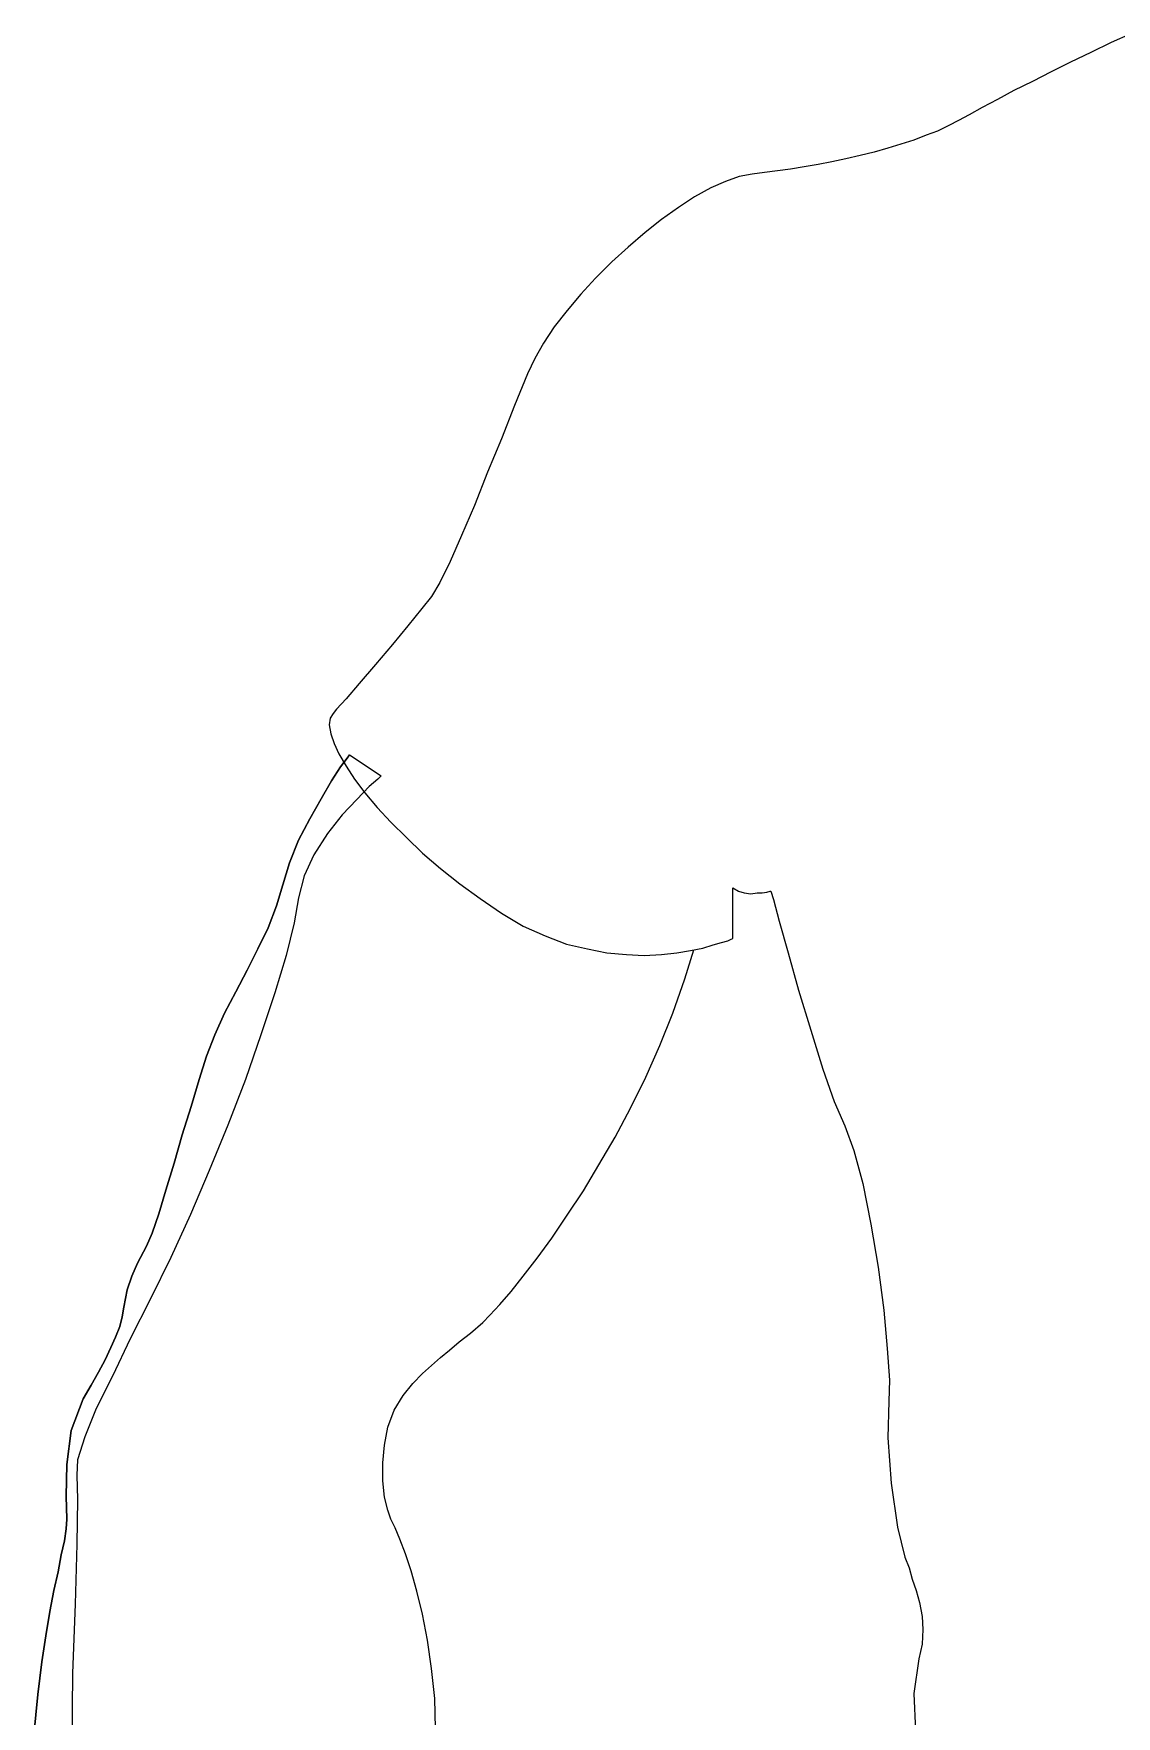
# Model space of a CAD drawing. Extents: x 331 to 443, y 88 to 267.
# Drawn here: x 344.83 to 372.85, y 197.26 to 240.79 of the extents above; entities that cross this region are included whole.
import ezdxf

# ---------------------------------------------------------------- set-up
doc = ezdxf.new("R2010")
doc.units = 0
doc.header["$LTSCALE"] = 25
doc.layers.add('1', color=7, linetype='CONTINUOUS')
doc.layers.add('7', color=7, linetype='CONTINUOUS')

msp = doc.modelspace()

# ---------------------------------------------------------------- linework, layer by layer
at = {"layer": '1', "linetype": 'CONTINUOUS'}
msp.add_lwpolyline([(344.834, 196.772), (344.939, 197.823), (345.044, 198.664), (345.149, 199.336), (345.254, 199.966), (345.359, 200.513), (345.464, 200.996), (345.548, 201.437), (345.632, 201.794), (345.674, 202.109), (345.694, 202.362), (345.674, 202.95), (345.694, 203.77), (345.8, 204.652), (346.115, 205.472), (346.325, 205.829), (346.514, 206.165), (346.683, 206.481), (346.83, 206.796), (346.955, 207.069), (347.06, 207.342), (347.123, 207.594), (347.166, 207.846), (347.25, 208.288), (347.376, 208.645), (347.523, 208.981), (347.754, 209.422), (347.902, 209.759), (348.069, 210.262), (348.258, 210.872), (348.469, 211.566), (348.679, 212.301), (348.91, 213.037), (349.12, 213.73), (349.309, 214.339), (349.519, 214.886), (349.771, 215.453), (350.066, 215.999), (350.359, 216.566), (350.633, 217.113), (350.906, 217.66), (351.116, 218.227), (351.285, 218.773), (351.452, 219.341), (351.683, 219.929), (351.978, 220.475), (352.272, 221), (352.545, 221.463), (352.776, 221.82), (352.944, 222.051), (353.007, 222.135), (353.827, 221.588), (353.743, 221.505), (353.512, 221.315), (353.196, 220.979), (352.818, 220.58), (352.44, 220.097), (352.083, 219.551), (351.83, 219.004), (351.683, 218.437), (351.578, 217.785), (351.368, 216.945), (351.074, 215.978), (350.716, 214.886), (350.318, 213.73), (349.856, 212.553), (349.372, 211.376), (348.889, 210.242), (348.384, 209.128), (347.859, 208.056), (347.333, 207.027), (346.871, 206.06), (346.451, 205.22), (346.157, 204.484), (345.968, 203.896), (345.947, 203.496), (345.968, 202.866), (345.947, 201.711), (345.905, 200.155), (345.842, 198.369), (345.821, 196.52)], dxfattribs=at)
at = {"layer": '7', "linetype": 'CONTINUOUS'}
for points in [[(373.222, 240.794), (372.718, 240.564), (372.192, 240.311), (371.667, 240.059), (371.162, 239.807), (370.679, 239.555), (370.196, 239.323), (369.775, 239.092), (369.377, 238.882), (369.04, 238.693), (368.767, 238.546), (368.515, 238.42), (368.221, 238.273), (367.926, 238.168), (367.611, 238.041), (367.275, 237.936), (366.939, 237.831), (366.582, 237.726), (366.224, 237.643), (365.846, 237.558), (365.489, 237.474), (365.132, 237.411), (364.775, 237.348), (364.417, 237.286), (364.081, 237.243), (363.745, 237.201), (363.43, 237.159), (363.093, 237.096), (362.736, 236.97), (362.358, 236.802), (361.937, 236.571), (361.517, 236.297), (361.077, 235.982), (360.656, 235.647), (360.215, 235.268), (359.795, 234.89), (359.374, 234.47), (358.996, 234.05), (358.639, 233.629), (358.302, 233.209), (358.029, 232.789), (357.798, 232.389), (357.609, 231.99), (357.273, 231.17), (356.937, 230.309), (356.58, 229.448), (356.243, 228.586), (355.907, 227.809), (355.613, 227.136), (355.34, 226.59), (355.13, 226.233), (354.878, 225.917), (354.52, 225.476), (354.121, 224.993), (353.679, 224.468), (353.259, 223.984), (352.924, 223.585), (352.671, 223.312), (352.587, 223.207), (352.503, 223.08), (352.482, 222.912), (352.524, 222.682), (352.608, 222.429), (352.734, 222.156), (352.924, 221.841), (353.134, 221.505), (353.407, 221.148), (353.722, 220.769), (354.079, 220.391), (354.478, 219.992), (354.898, 219.592), (355.361, 219.194), (355.865, 218.794), (356.39, 218.415), (356.937, 218.037), (357.504, 217.702), (358.071, 217.449), (358.618, 217.239), (359.164, 217.113), (359.668, 217.008), (360.173, 216.966), (360.635, 216.945), (361.077, 216.966), (361.475, 217.008), (361.832, 217.071), (362.148, 217.134), (362.421, 217.218), (362.631, 217.281), (362.799, 217.323), (362.883, 217.365), (362.926, 217.386), (362.926, 218.689), (363.073, 218.605), (363.219, 218.563), (363.388, 218.542), (363.556, 218.563), (363.681, 218.563), (363.808, 218.584), (363.892, 218.605), (363.913, 218.605), (363.976, 218.395), (364.123, 217.827), (364.355, 217.008), (364.627, 216.041), (364.943, 215.012), (365.258, 214.003), (365.552, 213.163), (365.825, 212.532), (366.056, 211.901), (366.287, 211.041), (366.497, 209.99), (366.687, 208.876), (366.834, 207.763), (366.918, 206.774), (366.981, 205.955), (366.959, 205.409), (366.939, 204.463), (367.023, 203.286), (367.191, 202.152), (367.38, 201.374), (367.485, 201.101), (367.569, 200.807), (367.674, 200.513), (367.758, 200.198), (367.821, 199.84), (367.843, 199.504), (367.821, 199.126), (367.738, 198.748), (367.611, 197.844), (367.653, 196.877)], [(353.007, 222.135), (352.944, 222.051), (352.776, 221.82), (352.545, 221.463), (352.272, 221), (351.978, 220.475), (351.683, 219.929), (351.452, 219.341), (351.285, 218.773), (351.116, 218.227), (350.906, 217.66), (350.633, 217.113), (350.359, 216.566), (350.066, 215.999), (349.771, 215.453), (349.519, 214.886), (349.309, 214.339), (349.12, 213.73), (348.91, 213.037), (348.679, 212.301), (348.469, 211.566), (348.258, 210.872), (348.069, 210.262), (347.902, 209.759), (347.754, 209.422), (347.523, 208.981), (347.376, 208.645), (347.25, 208.288), (347.166, 207.846), (347.123, 207.594), (347.06, 207.342), (346.955, 207.069), (346.83, 206.796), (346.683, 206.481), (346.514, 206.165), (346.325, 205.829), (346.115, 205.472), (345.8, 204.652), (345.694, 203.77), (345.674, 202.95), (345.694, 202.362), (345.674, 202.109), (345.632, 201.794), (345.548, 201.437), (345.464, 200.996), (345.359, 200.513), (345.254, 199.966), (345.149, 199.336), (345.044, 198.664), (344.939, 197.823), (344.834, 196.772)], [(355.235, 196.94), (355.213, 197.718), (355.13, 198.496), (355.025, 199.231), (354.898, 199.903), (354.751, 200.492), (354.604, 201.017), (354.457, 201.459), (354.31, 201.837), (354.184, 202.131), (354.079, 202.362), (353.995, 202.593), (353.911, 202.929), (353.869, 203.349), (353.869, 203.812), (353.911, 204.274), (353.995, 204.737), (354.163, 205.177), (354.394, 205.556), (354.646, 205.871), (354.898, 206.124), (355.13, 206.334), (355.361, 206.544), (355.592, 206.733), (355.844, 206.943), (356.138, 207.174), (356.453, 207.447), (356.642, 207.636), (356.895, 207.909), (357.189, 208.245), (357.504, 208.645), (357.861, 209.107), (358.239, 209.632), (358.639, 210.221), (359.059, 210.851), (359.458, 211.524), (359.878, 212.238), (360.278, 212.995), (360.677, 213.793), (361.034, 214.612), (361.37, 215.453), (361.685, 216.336), (361.919, 217.088)]]:
    msp.add_lwpolyline(points, dxfattribs=at)

doc.saveas('drawing.dxf')
